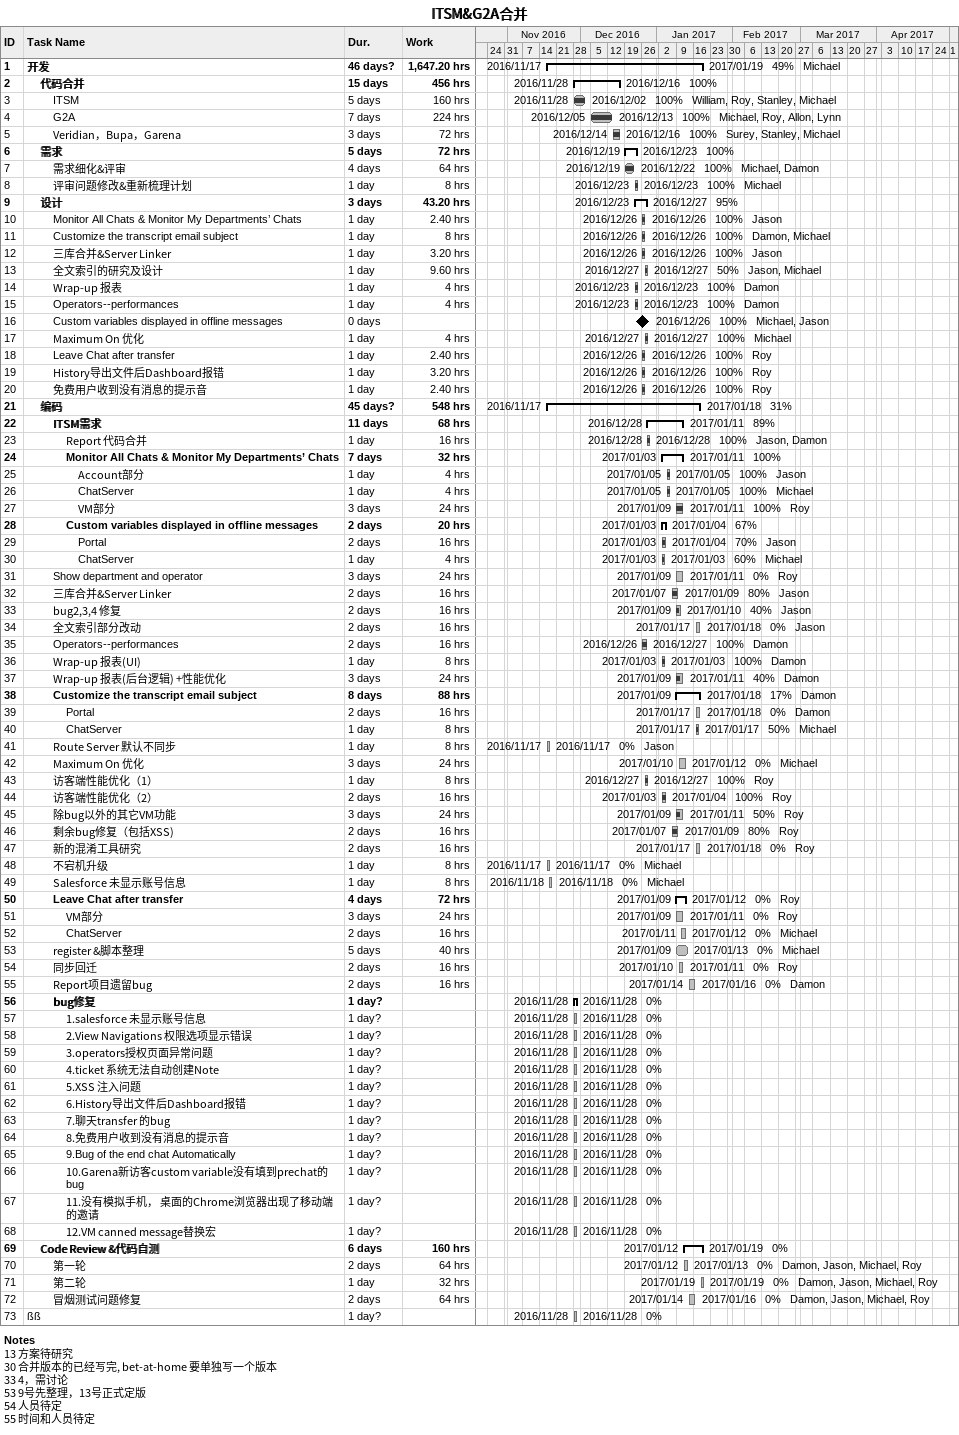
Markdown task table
ITSM&G2A合并

| ID | Level | Task | Duration | Start | Finish | Resources | % complete | Work (h) |
|---|---|---|---|---|---|---|---|---|
| 1 | 1 | **开发** | 46d? | 2016-11-17 | 2017-01-19 | Michael | 49 | 1647.20 |
| 2 | 2 | **代码合并** | 15d | 2016-11-28 | 2016-12-16 |  | 100 | 456 |
| 3 | 3 | ITSM | 5d | 2016-11-28 | 2016-12-02 | William, Roy, Stanley, Michael | 100 | 160 |
| 4 | 3 | G2A | 7d | 2016-12-05 | 2016-12-13 | Michael, Roy, Allon, Lynn | 100 | 224 |
| 5 | 3 | Veridian，Bupa，Garena | 3d | 2016-12-14 | 2016-12-16 | Surey, Stanley, Michael | 100 | 72 |
| 6 | 2 | **需求** | 5d | 2016-12-19 | 2016-12-23 |  | 100 | 72 |
| 7 | 3 | 需求细化&评审 | 4d | 2016-12-19 | 2016-12-22 | Michael, Damon | 100 | 64 |
| 8 | 3 | 评审问题修改&重新梳理计划 | 1d | 2016-12-23 | 2016-12-23 | Michael | 100 | 8 |
| 9 | 2 | **设计** | 3d | 2016-12-23 | 2016-12-27 |  | 95 | 43.20 |
| 10 | 3 | Monitor All Chats & Monitor My Departments’ Chats | 1d | 2016-12-26 | 2016-12-26 | Jason | 100 | 2.40 |
| 11 | 3 | Customize the transcript email subject | 1d | 2016-12-26 | 2016-12-26 | Damon, Michael | 100 | 8 |
| 12 | 3 | 三库合并&Server Linker | 1d | 2016-12-26 | 2016-12-26 | Jason | 100 | 3.20 |
| 13 | 3 | 全文索引的研究及设计 | 1d | 2016-12-27 | 2016-12-27 | Jason, Michael | 50 | 9.60 |
| 14 | 3 | Wrap-up 报表 | 1d | 2016-12-23 | 2016-12-23 | Damon | 100 | 4 |
| 15 | 3 | Operators--performances | 1d | 2016-12-23 | 2016-12-23 | Damon | 100 | 4 |
| 16 | 3 | Custom variables displayed in offline messages | 0d | 2016-12-26 | 2016-12-26 | Michael, Jason | 100 |  |
| 17 | 3 | Maximum On 优化 | 1d | 2016-12-27 | 2016-12-27 | Michael | 100 | 4 |
| 18 | 3 | Leave Chat after transfer | 1d | 2016-12-26 | 2016-12-26 | Roy | 100 | 2.40 |
| 19 | 3 | History导出文件后Dashboard报错 | 1d | 2016-12-26 | 2016-12-26 | Roy | 100 | 3.20 |
| 20 | 3 | 免费用户收到没有消息的提示音 | 1d | 2016-12-26 | 2016-12-26 | Roy | 100 | 2.40 |
| 21 | 2 | **编码** | 45d? | 2016-11-17 | 2017-01-18 |  | 31 | 548 |
| 22 | 3 | **ITSM需求** | 11d | 2016-12-28 | 2017-01-11 |  | 89 | 68 |
| 23 | 4 | Report 代码合并 | 1d | 2016-12-28 | 2016-12-28 | Jason, Damon | 100 | 16 |
| 24 | 4 | **Monitor All Chats & Monitor My Departments’ Chats** | 7d | 2017-01-03 | 2017-01-11 |  | 100 | 32 |
| 25 | 5 | Account部分 | 1d | 2017-01-05 | 2017-01-05 | Jason | 100 | 4 |
| 26 | 5 | ChatServer | 1d | 2017-01-05 | 2017-01-05 | Michael | 100 | 4 |
| 27 | 5 | VM部分 | 3d | 2017-01-09 | 2017-01-11 | Roy | 100 | 24 |
| 28 | 4 | **Custom variables displayed in offline messages** | 2d | 2017-01-03 | 2017-01-04 |  | 67 | 20 |
| 29 | 5 | Portal | 2d | 2017-01-03 | 2017-01-04 | Jason | 70 | 16 |
| 30 | 5 | ChatServer | 1d | 2017-01-03 | 2017-01-03 | Michael | 60 | 4 |
| 31 | 3 | Show department and operator | 3d | 2017-01-09 | 2017-01-11 | Roy | 0 | 24 |
| 32 | 3 | 三库合并&Server Linker | 2d | 2017-01-07 | 2017-01-09 | Jason | 80 | 16 |
| 33 | 3 | bug2,3,4 修复 | 2d | 2017-01-09 | 2017-01-10 | Jason | 40 | 16 |
| 34 | 3 | 全文索引部分改动 | 2d | 2017-01-17 | 2017-01-18 | Jason | 0 | 16 |
| 35 | 3 | Operators--performances | 2d | 2016-12-26 | 2016-12-27 | Damon | 100 | 16 |
| 36 | 3 | Wrap-up 报表(UI) | 1d | 2017-01-03 | 2017-01-03 | Damon | 100 | 8 |
| 37 | 3 | Wrap-up 报表(后台逻辑) +性能优化 | 3d | 2017-01-09 | 2017-01-11 | Damon | 40 | 24 |
| 38 | 3 | **Customize the transcript email subject** | 8d | 2017-01-09 | 2017-01-18 | Damon | 17 | 88 |
| 39 | 4 | Portal | 2d | 2017-01-17 | 2017-01-18 | Damon | 0 | 16 |
| 40 | 4 | ChatServer | 1d | 2017-01-17 | 2017-01-17 | Michael | 50 | 8 |
| 41 | 3 | Route Server 默认不同步 | 1d | 2016-11-17 | 2016-11-17 | Jason | 0 | 8 |
| 42 | 3 | Maximum On 优化 | 3d | 2017-01-10 | 2017-01-12 | Michael | 0 | 24 |
| 43 | 3 | 访客端性能优化（1） | 1d | 2016-12-27 | 2016-12-27 | Roy | 100 | 8 |
| 44 | 3 | 访客端性能优化（2） | 2d | 2017-01-03 | 2017-01-04 | Roy | 100 | 16 |
| 45 | 3 | 除bug以外的其它VM功能 | 3d | 2017-01-09 | 2017-01-11 | Roy | 50 | 24 |
| 46 | 3 | 剩余bug修复（包括XSS) | 2d | 2017-01-07 | 2017-01-09 | Roy | 80 | 16 |
| 47 | 3 | 新的混淆工具研究 | 2d | 2017-01-17 | 2017-01-18 | Roy | 0 | 16 |
| 48 | 3 | 不宕机升级 | 1d | 2016-11-17 | 2016-11-17 | Michael | 0 | 8 |
| 49 | 3 | Salesforce 未显示账号信息 | 1d | 2016-11-18 | 2016-11-18 | Michael | 0 | 8 |
| 50 | 3 | **Leave Chat after transfer** | 4d | 2017-01-09 | 2017-01-12 | Roy | 0 | 72 |
| 51 | 4 | VM部分 | 3d | 2017-01-09 | 2017-01-11 | Roy | 0 | 24 |
| 52 | 4 | ChatServer | 2d | 2017-01-11 | 2017-01-12 | Michael | 0 | 16 |
| 53 | 3 | register &脚本整理 | 5d | 2017-01-09 | 2017-01-13 | Michael | 0 | 40 |
| 54 | 3 | 同步回迁 | 2d | 2017-01-10 | 2017-01-11 | Roy | 0 | 16 |
| 55 | 3 | Report项目遗留bug | 2d | 2017-01-14 | 2017-01-16 | Damon | 0 | 16 |
| 56 | 3 | **bug修复** | 1d? | 2016-11-28 | 2016-11-28 |  | 0 |  |
| 57 | 4 | 1.salesforce 未显示账号信息 | 1d? | 2016-11-28 | 2016-11-28 |  | 0 |  |
| 58 | 4 | 2.View Navigations 权限选项显示错误 | 1d? | 2016-11-28 | 2016-11-28 |  | 0 |  |
| 59 | 4 | 3.operators授权页面异常问题 | 1d? | 2016-11-28 | 2016-11-28 |  | 0 |  |
| 60 | 4 | 4.ticket 系统无法自动创建Note | 1d? | 2016-11-28 | 2016-11-28 |  | 0 |  |
| 61 | 4 | 5.XSS 注入问题 | 1d? | 2016-11-28 | 2016-11-28 |  | 0 |  |
| 62 | 4 | 6.History导出文件后Dashboard报错 | 1d? | 2016-11-28 | 2016-11-28 |  | 0 |  |
| 63 | 4 | 7.聊天transfer 的bug | 1d? | 2016-11-28 | 2016-11-28 |  | 0 |  |
| 64 | 4 | 8.免费用户收到没有消息的提示音 | 1d? | 2016-11-28 | 2016-11-28 |  | 0 |  |
| 65 | 4 | 9.Bug of the end chat Automatically | 1d? | 2016-11-28 | 2016-11-28 |  | 0 |  |
| 66 | 4 | 10.Garena新访客custom variable没有填到prechat的bug | 1d? | 2016-11-28 | 2016-11-28 |  | 0 |  |
| 67 | 4 | 11.没有模拟手机， 桌面的Chrome浏览器出现了移动端的邀请 | 1d? | 2016-11-28 | 2016-11-28 |  | 0 |  |
| 68 | 4 | 12.VM canned message替换宏 | 1d? | 2016-11-28 | 2016-11-28 |  | 0 |  |
| 69 | 2 | **Code Review &代码自测** | 6d | 2017-01-12 | 2017-01-19 |  | 0 | 160 |
| 70 | 3 | 第一轮 | 2d | 2017-01-12 | 2017-01-13 | Damon, Jason, Michael, Roy | 0 | 64 |
| 71 | 3 | 第二轮 | 1d | 2017-01-19 | 2017-01-19 | Damon, Jason, Michael, Roy | 0 | 32 |
| 72 | 3 | 冒烟测试问题修复 | 2d | 2017-01-14 | 2017-01-16 | Damon, Jason, Michael, Roy | 0 | 64 |
| 73 | 1 | ßß | 1d? | 2016-11-28 | 2016-11-28 |  | 0 |  |

Notes
- 13: 方案待研究
- 30: 合并版本的已经写完, bet-at-home 要单独写一个版本
- 33: 4，需讨论
- 53: 9号先整理，13号正式定版
- 54: 人员待定
- 55: 时间和人员待定
